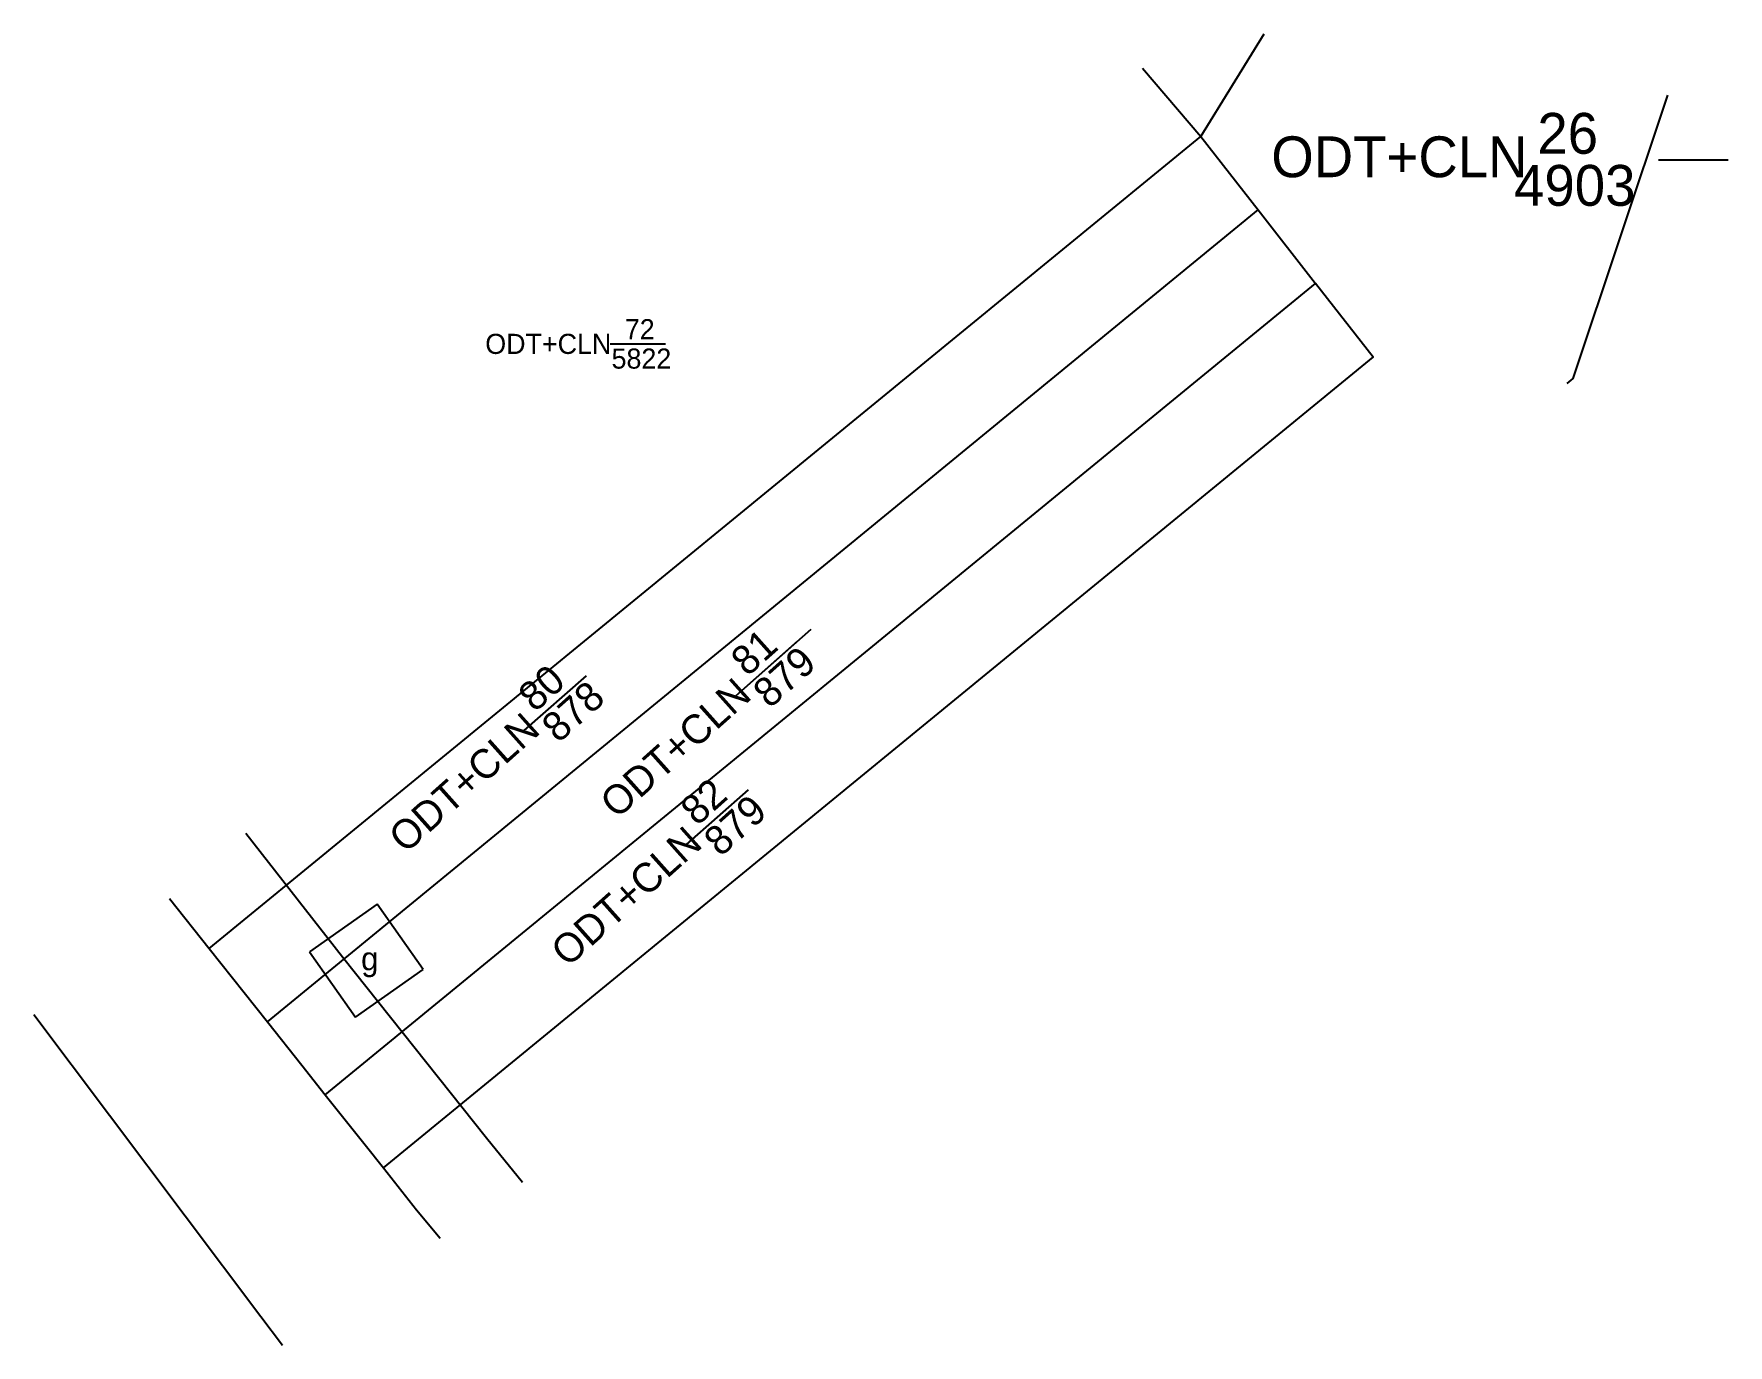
# Model space of a CAD drawing. Extents: x 549558 to 549703, y 1840798 to 1840911.
import ezdxf

# ---------------------------------------------------------------- set-up
doc = ezdxf.new("R2010")
doc.units = 0
for name, color, linetype in [('Level 1', 7, 'Continuous'), ('Level 10', 7, 'Continuous'), ('Level 13', 7, 'Continuous'), ('Level 14', 7, 'Continuous'), ('Level 16', 7, 'Continuous'), ('Level 2', 7, 'Continuous'), ('Level 23', 7, 'Continuous'), ('Level 4', 7, 'Continuous'), ('Level 50', 7, 'Continuous'), ('Level 63', 7, 'Continuous')]:
    doc.layers.add(name, color=color, linetype=linetype)

msp = doc.modelspace()

# ---------------------------------------------------------------- linework, layer by layer
at = {"layer": 'Level 10'}
for p, q in [((549572.71, 1840832.38), (549657.75, 1840902.02)), ((549657.75, 1840902.02), (549662.67, 1840895.71)), ((549577.69, 1840826.12), (549662.67, 1840895.71)), ((549662.67, 1840895.71), (549667.6, 1840889.4)), ((549582.66, 1840819.85), (549667.6, 1840889.4))]:
    msp.add_line(p, q, dxfattribs=at)
for points in [[(549657.75, 1840902.02), (549663.18, 1840910.81)], [(549697.78, 1840905.54), (549689.65, 1840881.27), (549689.14, 1840880.82)], [(549587.64, 1840813.59), (549672.53, 1840883.09), (549667.6, 1840889.4)]]:
    msp.add_lwpolyline(points, dxfattribs=at)
at = {"layer": 'Level 13'}
for p, q in [((549607.08, 1840884.24), (549611.85, 1840884.24)), ((549624.31, 1840859.74), (549617.83, 1840854.04)), ((549623.16, 1840858.73), (549617.83, 1840854.04)), ((549605.03, 1840855.76), (549599.7, 1840851.07)), ((549618.94, 1840846.01), (549613.61, 1840841.32))]:
    msp.add_line(p, q, dxfattribs=at)
at = {"layer": 'Level 14'}
for p, q in [((549587.12, 1840836.2), (549581.3, 1840832.12)), ((549591.06, 1840830.59), (549587.12, 1840836.2)), ((549581.3, 1840832.12), (549585.25, 1840826.51)), ((549585.25, 1840826.51), (549591.06, 1840830.59))]:
    msp.add_line(p, q, dxfattribs=at)
at = {"layer": 'Level 23'}
for p, q in [((549652.76, 1840907.86), (549657.75, 1840902.02)), ((549569.29, 1840836.68), (549572.71, 1840832.38)), ((549572.71, 1840832.38), (549577.69, 1840826.12)), ((549557.66, 1840826.73), (549577.12, 1840800.84)), ((549577.69, 1840826.12), (549580.64, 1840822.4)), ((549580.64, 1840822.4), (549582.66, 1840819.85)), ((549582.66, 1840819.85), (549586.07, 1840815.57)), ((549586.07, 1840815.57), (549587.64, 1840813.59)), ((549587.64, 1840813.59), (549590.49, 1840810)), ((549590.49, 1840810), (549592.5, 1840807.57)), ((549577.12, 1840800.84), (549579, 1840798.39))]:
    msp.add_line(p, q, dxfattribs=at)
at = {"layer": 'Level 50'}
msp.add_lwpolyline([(549575.83, 1840842.28), (549584.12, 1840831.69), (549596.49, 1840816.16), (549599.56, 1840812.36)], dxfattribs=at)
at = {"layer": 'Level 63'}
msp.add_line((549697, 1840900), (549702.98, 1840900), dxfattribs=at)

# ---------------------------------------------------------------- texts
at = {"layer": 'Level 1'}
for s, p in [('26', (549686.62, 1840900.53)), ('ODT+CLN', (549663.8, 1840898.52)), ('4903', (549684.62, 1840896.07))]:
    msp.add_text(s, height=3.5, dxfattribs=at).set_placement(p)
at = {"layer": 'Level 13'}
msp.add_text('72', height=1.722, dxfattribs=at).set_placement((549608.35, 1840884.63))
for s, height, p in [('81', 2.5, (549618.87, 1840855.64)), ('879', 2.5, (549620.77, 1840852.9)), ('80', 2.5, (549600.64, 1840852.58)), ('878', 2.5, (549602.65, 1840849.94)), ('ODT+CLN', 2.5, (549607.66, 1840843.44)), ('ODT+CLN', 2.499, (549589.53, 1840840.47)), ('82', 2.5, (549614.55, 1840842.83)), ('879', 2.5, (549616.55, 1840840.18)), ('ODT+CLN', 2.5, (549603.44, 1840830.72))]:
    msp.add_text(s, height=height, rotation=41.7713, dxfattribs=at).set_placement(p)
at = {"layer": 'Level 16'}
msp.add_text('g', height=2, dxfattribs=at).set_placement((549585.73, 1840830.52))
at = {"layer": 'Level 2'}
msp.add_text('ODT+CLN', height=1.722, dxfattribs=at).set_placement((549596.38, 1840883.37))
at = {"layer": 'Level 4'}
msp.add_text('5822', height=1.722, dxfattribs=at).set_placement((549607.21, 1840882.11))

doc.saveas('drawing.dxf')
